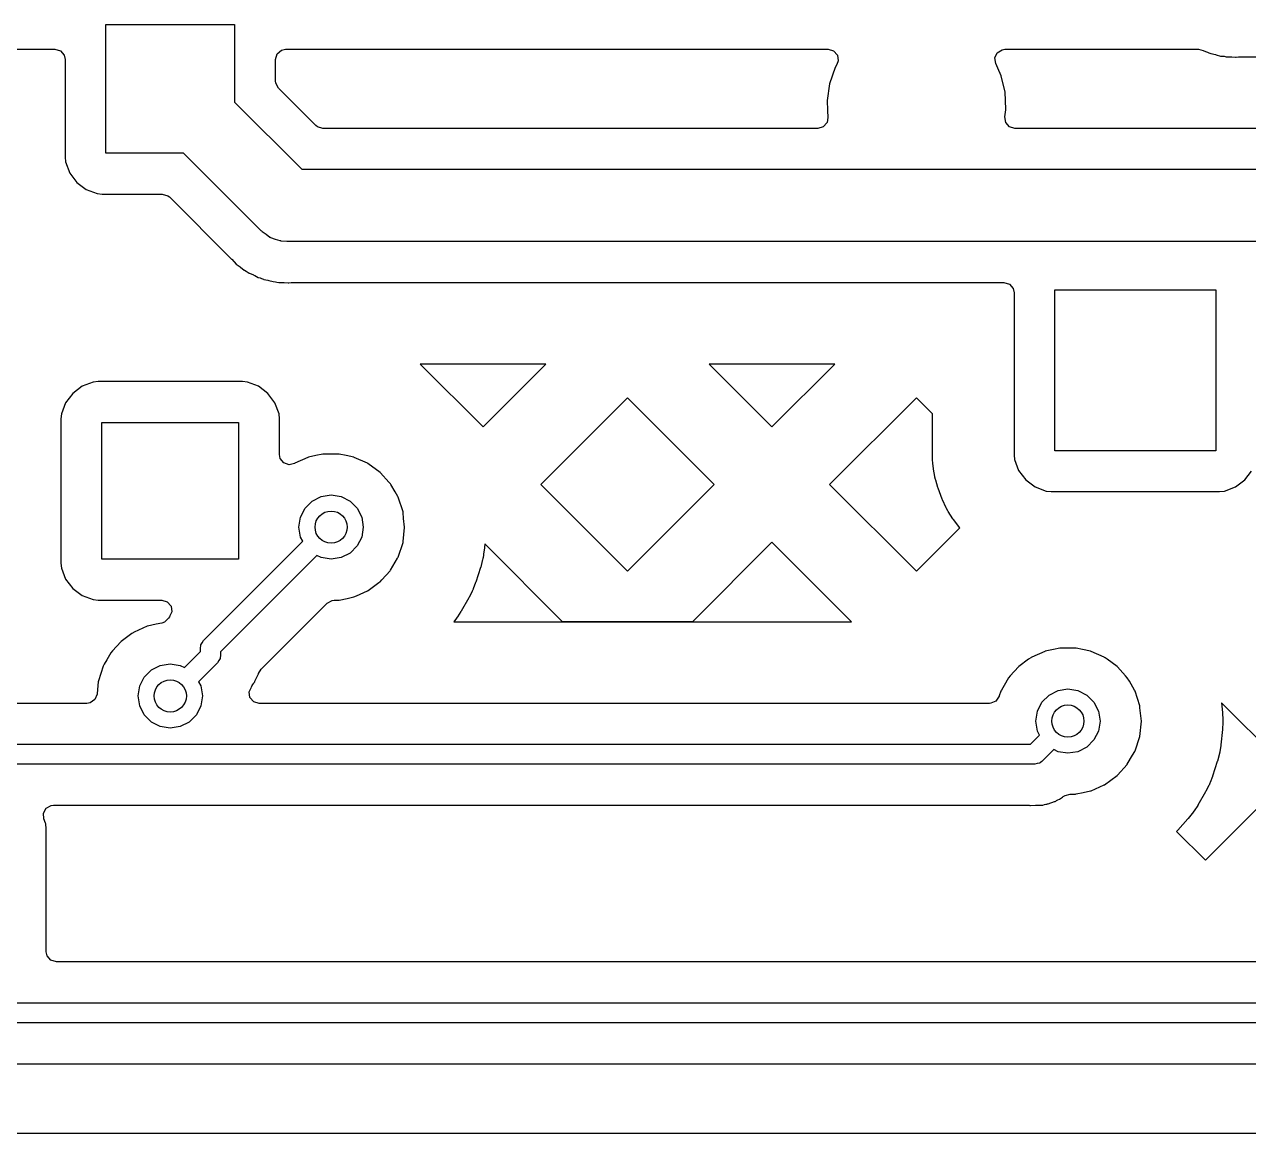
# Model space of a CAD drawing. Extents: x 124.3 to 210.2, y -114.7 to -26.3.
# Drawn here: x 143.19 to 158.41, y -114.49 to -100.7 of the extents above; entities that cross this region are included whole.
import ezdxf

# ---------------------------------------------------------------- set-up
doc = ezdxf.new("R2010")
doc.units = 0
doc.layers.add('BLACK', color=7, linetype='CONTINUOUS')

msp = doc.modelspace()

# ---------------------------------------------------------------- linework, layer by layer
at = {"layer": 'BLACK', "linetype": 'CONTINUOUS'}
for p, q in [((144.2, -102.3), (144.2, -100.7)), ((144.2, -100.7), (145.8, -100.7)), ((145.8, -100.7), (145.8, -101.664)), ((141.899, -101.008), (143.565, -101.008)), ((143.565, -101.008), (143.634, -101.029)), ((143.634, -101.029), (143.68, -101.082)), ((146.308, -101.134), (146.329, -101.066)), ((146.329, -101.066), (146.382, -101.02)), ((146.382, -101.02), (146.434, -101.008)), ((146.434, -101.008), (153.181, -101.008)), ((153.181, -101.008), (153.249, -101.029)), ((153.249, -101.029), (153.296, -101.082)), ((155.254, -101.116), (155.284, -101.052)), ((155.284, -101.052), (155.344, -101.014)), ((155.344, -101.014), (155.379, -101.008)), ((155.379, -101.008), (157.785, -101.008)), ((157.785, -101.008), (157.843, -101.023)), ((157.843, -101.023), (157.873, -101.038)), ((157.873, -101.038), (157.899, -101.046)), ((157.899, -101.046), (157.915, -101.051)), ((157.915, -101.051), (157.927, -101.057)), ((157.927, -101.057), (157.94, -101.062)), ((157.94, -101.062), (157.996, -101.074)), ((143.68, -101.082), (143.691, -101.134)), ((143.691, -101.134), (143.691, -102.348)), ((146.308, -101.401), (146.308, -101.134)), ((153.29, -101.198), (153.268, -101.236)), ((153.306, -101.152), (153.29, -101.198)), ((153.296, -101.082), (153.306, -101.152)), ((155.264, -101.187), (155.254, -101.116)), ((155.29, -101.242), (155.264, -101.187)), ((157.996, -101.074), (158.005, -101.076)), ((158.005, -101.076), (158.06, -101.092)), ((158.06, -101.092), (158.067, -101.093)), ((158.067, -101.093), (158.067, -101.093)), ((158.067, -101.093), (158.076, -101.093)), ((158.076, -101.093), (158.087, -101.094)), ((158.087, -101.094), (158.104, -101.096)), ((158.104, -101.096), (158.13, -101.102)), ((158.13, -101.102), (158.137, -101.102)), ((158.137, -101.102), (158.189, -101.102)), ((158.189, -101.102), (158.199, -101.103)), ((158.199, -101.103), (158.248, -101.107)), ((158.248, -101.107), (158.248, -101.107)), ((158.248, -101.107), (158.254, -101.107)), ((158.254, -101.107), (158.283, -101.103)), ((158.283, -101.103), (158.299, -101.102)), ((158.299, -101.102), (168.121, -101.102)), ((153.268, -101.236), (153.198, -101.436)), ((155.333, -101.337), (155.29, -101.242)), ((155.382, -101.543), (155.333, -101.337)), ((146.311, -101.428), (146.308, -101.401)), ((146.345, -101.49), (146.311, -101.428)), ((146.81, -101.955), (146.345, -101.49)), ((153.198, -101.436), (153.168, -101.646)), ((145.8, -101.664), (146.636, -102.5)), ((153.168, -101.646), (153.174, -101.769)), ((155.392, -101.754), (155.382, -101.543)), ((153.174, -101.769), (153.178, -101.857)), ((155.379, -101.847), (155.391, -101.76)), ((155.391, -101.76), (155.392, -101.754)), ((155.391, -101.76), (155.391, -101.76)), ((146.831, -101.971), (146.81, -101.955)), ((146.899, -101.992), (146.831, -101.971)), ((153.12, -101.972), (153.052, -101.992)), ((153.167, -101.918), (153.12, -101.972)), ((153.175, -101.857), (153.167, -101.918)), ((153.178, -101.857), (153.175, -101.857)), ((155.389, -101.918), (155.379, -101.847)), ((155.435, -101.971), (155.389, -101.918)), ((155.503, -101.992), (155.435, -101.971)), ((153.052, -101.992), (146.899, -101.992)), ((172.052, -101.992), (155.503, -101.992)), ((143.691, -102.348), (143.698, -102.41)), ((143.698, -102.41), (143.749, -102.547)), ((145.164, -102.3), (144.2, -102.3)), ((146.132, -103.268), (145.164, -102.3)), ((143.749, -102.547), (143.837, -102.663)), ((146.636, -102.5), (180.584, -102.5)), ((143.837, -102.663), (143.953, -102.751)), ((143.953, -102.751), (144.09, -102.802)), ((144.09, -102.802), (144.152, -102.808)), ((144.152, -102.808), (144.901, -102.808)), ((144.901, -102.808), (144.969, -102.829)), ((144.969, -102.829), (144.99, -102.845)), ((144.99, -102.845), (145.761, -103.617)), ((146.138, -103.272), (146.132, -103.268)), ((146.142, -103.278), (146.138, -103.272)), ((146.191, -103.312), (146.142, -103.278)), ((146.239, -103.348), (146.191, -103.312)), ((146.246, -103.35), (146.239, -103.348)), ((146.252, -103.354), (146.246, -103.35)), ((146.309, -103.372), (146.252, -103.354)), ((146.366, -103.392), (146.309, -103.372)), ((146.373, -103.392), (146.366, -103.392)), ((146.38, -103.394), (146.373, -103.392)), ((146.45, -103.4), (146.38, -103.394)), ((180.77, -103.4), (146.45, -103.4)), ((145.761, -103.617), (145.764, -103.619)), ((145.764, -103.619), (145.82, -103.679)), ((145.82, -103.679), (145.868, -103.712)), ((145.868, -103.712), (145.875, -103.718)), ((145.875, -103.718), (145.92, -103.754)), ((145.92, -103.754), (145.925, -103.757)), ((145.925, -103.757), (145.925, -103.757)), ((145.925, -103.757), (145.944, -103.767)), ((145.944, -103.767), (145.958, -103.775)), ((145.958, -103.775), (145.98, -103.791)), ((145.98, -103.791), (145.986, -103.794)), ((145.986, -103.794), (146.033, -103.814)), ((146.033, -103.814), (146.041, -103.818)), ((146.041, -103.818), (146.05, -103.822)), ((146.05, -103.822), (146.092, -103.845)), ((146.092, -103.845), (146.118, -103.852)), ((146.118, -103.852), (146.134, -103.858)), ((146.134, -103.858), (146.159, -103.868)), ((146.159, -103.868), (146.165, -103.87)), ((146.165, -103.87), (146.165, -103.87)), ((146.165, -103.87), (146.215, -103.88)), ((146.215, -103.88), (146.224, -103.882)), ((146.224, -103.882), (146.279, -103.898)), ((146.279, -103.898), (146.307, -103.9)), ((146.307, -103.9), (146.323, -103.903)), ((146.323, -103.903), (146.349, -103.908)), ((146.349, -103.908), (146.356, -103.909)), ((146.356, -103.909), (146.408, -103.909)), ((146.408, -103.909), (146.418, -103.909)), ((146.418, -103.909), (146.467, -103.913)), ((146.467, -103.913), (146.467, -103.913)), ((146.467, -103.913), (146.474, -103.913)), ((146.474, -103.913), (146.503, -103.909)), ((146.503, -103.909), (146.518, -103.909)), ((146.518, -103.909), (155.365, -103.909)), ((155.365, -103.909), (155.434, -103.929)), ((155.434, -103.929), (155.48, -103.982)), ((155.48, -103.982), (155.492, -104.035)), ((155.492, -104.035), (155.492, -106.048)), ((156, -106), (156, -104)), ((156, -104), (158, -104)), ((158, -104), (158, -106)), ((149.672, -104.923), (148.108, -104.923)), ((148.108, -104.923), (148.89, -105.704)), ((148.89, -105.704), (149.672, -104.923)), ((153.264, -104.923), (151.7, -104.923)), ((151.7, -104.923), (152.482, -105.704)), ((152.482, -105.704), (153.264, -104.923)), ((144.04, -105.148), (143.903, -105.199)), ((144.102, -105.141), (144.04, -105.148)), ((145.898, -105.141), (144.102, -105.141)), ((145.96, -105.148), (145.898, -105.141)), ((146.097, -105.199), (145.96, -105.148)), ((143.787, -105.287), (143.699, -105.403)), ((143.903, -105.199), (143.787, -105.287)), ((146.213, -105.287), (146.097, -105.199)), ((146.301, -105.403), (146.213, -105.287)), ((143.699, -105.403), (143.648, -105.54)), ((146.352, -105.54), (146.301, -105.403)), ((150.686, -105.342), (149.607, -106.421)), ((151.765, -106.421), (150.686, -105.342)), ((154.278, -105.342), (153.199, -106.421)), ((154.477, -105.541), (154.278, -105.342)), ((143.648, -105.54), (143.641, -105.602)), ((143.641, -105.602), (143.641, -107.398)), ((146.358, -105.602), (146.352, -105.54)), ((146.358, -106.048), (146.358, -105.602)), ((154.477, -106.048), (154.477, -105.541)), ((144.15, -107.35), (144.15, -105.65)), ((144.15, -105.65), (145.85, -105.65)), ((145.85, -105.65), (145.85, -107.35)), ((146.368, -106.095), (146.358, -106.048)), ((146.712, -106.084), (146.549, -106.156)), ((146.718, -106.081), (146.712, -106.084)), ((146.712, -106.084), (146.712, -106.084)), ((146.811, -106.061), (146.718, -106.081)), ((146.898, -106.043), (146.811, -106.061)), ((146.905, -106.042), (146.898, -106.043)), ((146.898, -106.043), (146.898, -106.043)), ((147.095, -106.042), (146.905, -106.042)), ((147.102, -106.043), (147.095, -106.042)), ((147.189, -106.061), (147.102, -106.043)), ((147.102, -106.043), (147.102, -106.043)), ((147.282, -106.081), (147.189, -106.061)), ((147.288, -106.084), (147.282, -106.081)), ((147.451, -106.156), (147.288, -106.084)), ((147.288, -106.084), (147.288, -106.084)), ((154.478, -106.052), (154.477, -106.048)), ((154.479, -106.093), (154.478, -106.052)), ((155.492, -106.048), (155.492, -106.052)), ((155.492, -106.052), (155.492, -106.054)), ((155.492, -106.054), (155.498, -106.11)), ((158, -106), (156, -106)), ((146.411, -106.151), (146.368, -106.095)), ((146.479, -106.174), (146.411, -106.151)), ((146.543, -106.158), (146.479, -106.174)), ((146.549, -106.156), (146.543, -106.159)), ((146.543, -106.159), (146.543, -106.158)), ((146.549, -106.156), (146.549, -106.156)), ((147.457, -106.159), (147.451, -106.156)), ((147.451, -106.156), (147.451, -106.156)), ((147.611, -106.271), (147.457, -106.159)), ((154.479, -106.096), (154.479, -106.093)), ((154.48, -106.11), (154.479, -106.096)), ((154.48, -106.113), (154.48, -106.11)), ((154.483, -106.154), (154.48, -106.113)), ((154.483, -106.158), (154.483, -106.154)), ((154.49, -106.22), (154.483, -106.158)), ((154.491, -106.228), (154.49, -106.22)), ((154.507, -106.322), (154.491, -106.228)), ((155.498, -106.11), (155.549, -106.247)), ((147.616, -106.276), (147.611, -106.271)), ((147.719, -106.391), (147.616, -106.276)), ((147.616, -106.276), (147.616, -106.276)), ((147.739, -106.413), (147.719, -106.391)), ((154.509, -106.329), (154.507, -106.322)), ((154.516, -106.36), (154.509, -106.329)), ((154.518, -106.368), (154.516, -106.36)), ((154.546, -106.459), (154.518, -106.368)), ((155.549, -106.247), (155.637, -106.363)), ((155.637, -106.363), (155.753, -106.451)), ((158.247, -106.451), (158.363, -106.363)), ((158.363, -106.363), (158.444, -106.256)), ((147.744, -106.421), (147.739, -106.413)), ((147.795, -106.51), (147.744, -106.421)), ((147.828, -106.568), (147.795, -106.51)), ((149.607, -106.421), (150.686, -107.5)), ((150.686, -107.5), (151.765, -106.421)), ((153.199, -106.421), (154.278, -107.5)), ((154.549, -106.466), (154.546, -106.459)), ((154.6, -106.603), (154.549, -106.466)), ((155.753, -106.451), (155.89, -106.502)), ((155.89, -106.502), (155.952, -106.508)), ((155.952, -106.508), (158.048, -106.508)), ((158.048, -106.508), (158.11, -106.502)), ((158.11, -106.502), (158.247, -106.451)), ((146.676, -106.715), (146.765, -106.626)), ((146.765, -106.626), (146.876, -106.57)), ((146.876, -106.57), (147, -106.55)), ((147, -106.55), (147.124, -106.57)), ((147.124, -106.57), (147.235, -106.626)), ((147.235, -106.626), (147.324, -106.715)), ((147.835, -106.578), (147.828, -106.568)), ((147.894, -106.76), (147.835, -106.578)), ((154.603, -106.611), (154.6, -106.603)), ((154.648, -106.709), (154.603, -106.611)), ((146.6, -106.95), (146.62, -106.826)), ((146.62, -106.826), (146.676, -106.715)), ((147.324, -106.715), (147.38, -106.826)), ((147.38, -106.826), (147.4, -106.95)), ((147.894, -106.767), (147.894, -106.76)), ((147.902, -106.845), (147.894, -106.767)), ((147.894, -106.767), (147.894, -106.767)), ((147.914, -106.95), (147.902, -106.845)), ((154.653, -106.717), (154.648, -106.709)), ((154.67, -106.749), (154.653, -106.717)), ((154.674, -106.756), (154.67, -106.749)), ((154.733, -106.847), (154.674, -106.756)), ((154.738, -106.855), (154.733, -106.847)), ((146.62, -107.074), (146.6, -106.95)), ((147.4, -106.95), (147.38, -107.074)), ((147.895, -107.13), (147.913, -106.957)), ((147.913, -106.957), (147.914, -106.95)), ((154.278, -107.5), (154.818, -106.961)), ((154.818, -106.961), (154.738, -106.855)), ((145.412, -108.362), (146.647, -107.127)), ((146.647, -107.127), (146.62, -107.074)), ((147.38, -107.074), (147.324, -107.185)), ((147.835, -107.322), (147.894, -107.14)), ((147.894, -107.14), (147.895, -107.13)), ((152.482, -107.138), (151.493, -108.128)), ((153.471, -108.128), (152.482, -107.138)), ((146.823, -107.303), (145.625, -108.502)), ((146.876, -107.33), (146.823, -107.303)), ((147.235, -107.274), (147.124, -107.33)), ((147.324, -107.185), (147.235, -107.274)), ((148.901, -107.252), (148.889, -107.331)), ((148.902, -107.246), (148.901, -107.252)), ((148.911, -107.159), (148.902, -107.246)), ((149.879, -108.128), (148.911, -107.159)), ((143.641, -107.398), (143.648, -107.46)), ((143.648, -107.46), (143.699, -107.597)), ((145.85, -107.35), (144.15, -107.35)), ((147, -107.35), (146.876, -107.33)), ((147.124, -107.33), (147, -107.35)), ((147.739, -107.487), (147.825, -107.338)), ((147.825, -107.338), (147.831, -107.327)), ((147.831, -107.327), (147.835, -107.322)), ((147.831, -107.327), (147.831, -107.327)), ((148.858, -107.453), (148.799, -107.635)), ((148.86, -107.447), (148.858, -107.453)), ((148.88, -107.37), (148.86, -107.447)), ((148.882, -107.363), (148.88, -107.37)), ((148.887, -107.338), (148.882, -107.363)), ((148.889, -107.331), (148.887, -107.338)), ((143.699, -107.597), (143.787, -107.713)), ((147.611, -107.629), (147.632, -107.606)), ((147.632, -107.606), (147.735, -107.492)), ((147.735, -107.492), (147.739, -107.487)), ((147.735, -107.492), (147.735, -107.492)), ((143.787, -107.713), (143.903, -107.801)), ((147.316, -107.804), (147.451, -107.744)), ((147.451, -107.744), (147.457, -107.741)), ((147.451, -107.744), (147.451, -107.744)), ((147.457, -107.741), (147.462, -107.737)), ((147.462, -107.737), (147.594, -107.641)), ((147.594, -107.641), (147.611, -107.629)), ((148.752, -107.752), (148.716, -107.823)), ((148.755, -107.746), (148.752, -107.752)), ((148.766, -107.722), (148.755, -107.746)), ((148.768, -107.716), (148.766, -107.722)), ((148.797, -107.641), (148.768, -107.716)), ((148.799, -107.635), (148.797, -107.641)), ((143.903, -107.801), (144.04, -107.852)), ((144.04, -107.852), (144.102, -107.858)), ((144.102, -107.858), (144.895, -107.858)), ((144.895, -107.858), (144.963, -107.879)), ((144.963, -107.879), (145.01, -107.932)), ((146.129, -108.716), (146.95, -107.895)), ((146.95, -107.895), (147.013, -107.861)), ((147.013, -107.861), (147.04, -107.859)), ((147.04, -107.859), (147.095, -107.859)), ((147.095, -107.859), (147.102, -107.857)), ((147.102, -107.857), (147.2, -107.836)), ((147.102, -107.857), (147.102, -107.857)), ((147.2, -107.836), (147.282, -107.819)), ((147.282, -107.819), (147.316, -107.804)), ((148.713, -107.829), (148.617, -107.994)), ((148.716, -107.823), (148.713, -107.829)), ((144.989, -108.069), (144.983, -108.075)), ((144.993, -108.062), (144.989, -108.069)), ((145.02, -108.002), (144.992, -108.061)), ((144.992, -108.061), (144.993, -108.062)), ((145.01, -107.932), (145.02, -108.002)), ((148.57, -108.066), (148.567, -108.072)), ((148.614, -108), (148.57, -108.066)), ((148.617, -107.994), (148.614, -108)), ((144.712, -108.184), (144.549, -108.256)), ((144.718, -108.181), (144.712, -108.184)), ((144.712, -108.184), (144.712, -108.184)), ((144.826, -108.158), (144.718, -108.181)), ((144.896, -108.143), (144.826, -108.158)), ((144.93, -108.131), (144.896, -108.143)), ((144.974, -108.087), (144.93, -108.131)), ((144.975, -108.088), (144.974, -108.087)), ((144.98, -108.082), (144.975, -108.088)), ((144.983, -108.075), (144.98, -108.082)), ((148.547, -108.098), (148.524, -108.128)), ((148.524, -108.128), (153.471, -108.128)), ((148.551, -108.093), (148.547, -108.098)), ((148.567, -108.072), (148.551, -108.093)), ((151.493, -108.128), (149.879, -108.128)), ((144.389, -108.371), (144.384, -108.376)), ((144.521, -108.275), (144.389, -108.371)), ((144.538, -108.263), (144.521, -108.275)), ((144.543, -108.259), (144.538, -108.263)), ((144.538, -108.263), (144.538, -108.263)), ((144.549, -108.256), (144.543, -108.259)), ((144.549, -108.256), (144.549, -108.256)), ((145.397, -108.389), (145.412, -108.362)), ((144.261, -108.513), (144.21, -108.601)), ((144.283, -108.488), (144.261, -108.513)), ((144.384, -108.376), (144.283, -108.488)), ((144.384, -108.376), (144.384, -108.376)), ((145.177, -108.697), (145.375, -108.498)), ((145.375, -108.45), (145.378, -108.428)), ((145.375, -108.498), (145.375, -108.45)), ((145.378, -108.423), (145.379, -108.421)), ((145.378, -108.428), (145.378, -108.423)), ((145.379, -108.421), (145.38, -108.414)), ((145.38, -108.414), (145.397, -108.389)), ((145.625, -108.502), (145.625, -108.55)), ((155.874, -108.496), (155.712, -108.568)), ((155.88, -108.494), (155.874, -108.496)), ((155.874, -108.496), (155.874, -108.496)), ((155.982, -108.472), (155.88, -108.494)), ((156.06, -108.455), (155.982, -108.472)), ((156.067, -108.454), (156.06, -108.455)), ((156.06, -108.455), (156.06, -108.455)), ((156.258, -108.454), (156.067, -108.454)), ((156.264, -108.455), (156.258, -108.454)), ((156.342, -108.472), (156.264, -108.455)), ((156.264, -108.455), (156.264, -108.455)), ((156.445, -108.494), (156.342, -108.472)), ((156.451, -108.496), (156.445, -108.494)), ((156.613, -108.568), (156.451, -108.496)), ((156.451, -108.496), (156.451, -108.496)), ((144.179, -108.655), (144.165, -108.678)), ((144.21, -108.601), (144.179, -108.655)), ((144.765, -108.726), (144.876, -108.67)), ((144.876, -108.67), (145, -108.65)), ((145, -108.65), (145.124, -108.67)), ((145.124, -108.67), (145.177, -108.697)), ((145.588, -108.638), (145.353, -108.873)), ((145.603, -108.611), (145.588, -108.638)), ((145.62, -108.586), (145.603, -108.611)), ((145.621, -108.579), (145.62, -108.586)), ((145.622, -108.577), (145.621, -108.579)), ((145.625, -108.55), (145.622, -108.572)), ((145.622, -108.572), (145.622, -108.577)), ((155.674, -108.594), (155.551, -108.683)), ((155.7, -108.575), (155.674, -108.594)), ((155.706, -108.571), (155.7, -108.575)), ((155.7, -108.575), (155.7, -108.575)), ((155.712, -108.568), (155.706, -108.571)), ((155.712, -108.568), (155.712, -108.568)), ((156.619, -108.571), (156.613, -108.568)), ((156.613, -108.568), (156.613, -108.568)), ((156.624, -108.575), (156.619, -108.571)), ((156.65, -108.594), (156.624, -108.575)), ((156.624, -108.575), (156.624, -108.575)), ((156.774, -108.683), (156.65, -108.594)), ((144.165, -108.678), (144.106, -108.86)), ((144.62, -108.926), (144.676, -108.815)), ((144.676, -108.815), (144.765, -108.726)), ((146.067, -108.834), (146.072, -108.824)), ((146.072, -108.824), (146.094, -108.785)), ((146.094, -108.785), (146.096, -108.774)), ((146.096, -108.774), (146.098, -108.772)), ((146.098, -108.772), (146.099, -108.77)), ((146.099, -108.77), (146.129, -108.716)), ((146.099, -108.77), (146.099, -108.77)), ((155.423, -108.825), (155.37, -108.918)), ((155.445, -108.801), (155.423, -108.825)), ((155.547, -108.688), (155.445, -108.801)), ((155.551, -108.683), (155.547, -108.688)), ((155.547, -108.688), (155.547, -108.688)), ((156.778, -108.688), (156.774, -108.683)), ((156.88, -108.801), (156.778, -108.688)), ((156.778, -108.688), (156.778, -108.688)), ((156.901, -108.825), (156.88, -108.801)), ((156.926, -108.868), (156.901, -108.825)), ((144.105, -108.87), (144.089, -109.024)), ((144.106, -108.867), (144.105, -108.87)), ((144.106, -108.86), (144.106, -108.867)), ((144.106, -108.867), (144.106, -108.867)), ((144.6, -109.05), (144.62, -108.926)), ((145.353, -108.873), (145.38, -108.926)), ((145.38, -108.926), (145.4, -109.05)), ((145.98, -108.998), (146.008, -108.939)), ((146.007, -108.938), (146.011, -108.931)), ((146.008, -108.939), (146.007, -108.938)), ((146.011, -108.931), (146.017, -108.925)), ((146.017, -108.925), (146.02, -108.918)), ((146.02, -108.918), (146.026, -108.908)), ((146.02, -108.918), (146.02, -108.918)), ((146.026, -108.908), (146.037, -108.891)), ((146.037, -108.891), (146.045, -108.881)), ((146.045, -108.881), (146.05, -108.875)), ((146.05, -108.875), (146.053, -108.868)), ((146.053, -108.868), (146.067, -108.834)), ((146.053, -108.868), (146.053, -108.868)), ((155.335, -108.979), (155.328, -108.991)), ((155.37, -108.918), (155.335, -108.979)), ((155.927, -109.039), (156.039, -108.982)), ((156.039, -108.982), (156.162, -108.962)), ((156.162, -108.962), (156.286, -108.982)), ((156.286, -108.982), (156.397, -109.039)), ((156.99, -108.979), (156.926, -108.868)), ((156.997, -108.991), (156.99, -108.979)), ((144.062, -109.094), (144.004, -109.135)), ((144.089, -109.029), (144.062, -109.094)), ((144.089, -109.024), (144.089, -109.029)), ((144.62, -109.174), (144.6, -109.05)), ((145.4, -109.05), (145.38, -109.174)), ((145.99, -109.068), (145.98, -108.998)), ((146.037, -109.121), (145.99, -109.068)), ((146.105, -109.142), (146.037, -109.121)), ((155.267, -109.113), (155.202, -109.141)), ((155.307, -109.054), (155.267, -109.113)), ((155.309, -109.048), (155.307, -109.054)), ((155.328, -108.991), (155.309, -109.048)), ((155.782, -109.239), (155.839, -109.127)), ((155.839, -109.127), (155.927, -109.039)), ((156.397, -109.039), (156.486, -109.127)), ((156.486, -109.127), (156.543, -109.239)), ((157.056, -109.172), (156.997, -108.991)), ((143.963, -109.142), (141.331, -109.142)), ((144.004, -109.135), (143.963, -109.142)), ((144.676, -109.285), (144.62, -109.174)), ((144.765, -109.374), (144.676, -109.285)), ((145.324, -109.285), (145.235, -109.374)), ((145.38, -109.174), (145.324, -109.285)), ((155.187, -109.142), (146.105, -109.142)), ((155.202, -109.141), (155.187, -109.142)), ((155.762, -109.362), (155.782, -109.239)), ((156.543, -109.239), (156.562, -109.362)), ((157.057, -109.179), (157.056, -109.172)), ((157.058, -109.197), (157.057, -109.179)), ((157.057, -109.179), (157.057, -109.179)), ((157.076, -109.362), (157.058, -109.197)), ((158.95, -110.013), (158.072, -109.135)), ((158.072, -109.135), (158.084, -109.256)), ((158.084, -109.256), (158.085, -109.263)), ((158.085, -109.263), (158.089, -109.343)), ((144.876, -109.43), (144.765, -109.374)), ((145, -109.45), (144.876, -109.43)), ((145.124, -109.43), (145, -109.45)), ((145.235, -109.374), (145.124, -109.43)), ((155.782, -109.486), (155.762, -109.362)), ((156.562, -109.362), (156.543, -109.486)), ((157.056, -109.552), (157.076, -109.362)), ((158.089, -109.382), (158.085, -109.462)), ((158.089, -109.343), (158.089, -109.349)), ((158.089, -109.349), (158.089, -109.375)), ((158.089, -109.375), (158.089, -109.382)), ((155.698, -109.65), (155.809, -109.539)), ((155.809, -109.539), (155.782, -109.486)), ((156.543, -109.486), (156.486, -109.597)), ((156.997, -109.734), (157.056, -109.552)), ((158.084, -109.468), (158.064, -109.658)), ((158.085, -109.462), (158.084, -109.468)), ((140.7, -109.65), (155.698, -109.65)), ((155.986, -109.716), (155.838, -109.863)), ((156.039, -109.743), (155.986, -109.716)), ((156.162, -109.762), (156.039, -109.743)), ((156.286, -109.743), (156.162, -109.762)), ((156.397, -109.686), (156.286, -109.743)), ((156.486, -109.597), (156.397, -109.686)), ((156.966, -109.788), (156.994, -109.74)), ((156.994, -109.74), (156.997, -109.734)), ((156.994, -109.74), (156.994, -109.74)), ((158.063, -109.665), (158.051, -109.744)), ((158.064, -109.658), (158.063, -109.665)), ((155.779, -109.891), (155.75, -109.9)), ((155.809, -109.885), (155.779, -109.891)), ((155.814, -109.881), (155.809, -109.885)), ((155.817, -109.88), (155.814, -109.881)), ((155.82, -109.877), (155.817, -109.88)), ((155.838, -109.863), (155.82, -109.877)), ((156.901, -109.899), (156.966, -109.788)), ((158.02, -109.866), (157.961, -110.047)), ((158.022, -109.859), (158.02, -109.866)), ((158.043, -109.782), (158.022, -109.859)), ((158.044, -109.776), (158.043, -109.782)), ((158.05, -109.75), (158.044, -109.776)), ((158.051, -109.744), (158.05, -109.75)), ((155.75, -109.9), (140.7, -109.9)), ((156.619, -110.153), (156.774, -110.041)), ((156.774, -110.041), (156.778, -110.036)), ((156.778, -110.036), (156.897, -109.904)), ((156.897, -109.904), (156.901, -109.899)), ((156.897, -109.904), (156.897, -109.904)), ((157.871, -111.093), (158.95, -110.013)), ((157.961, -110.047), (157.959, -110.053)), ((156.451, -110.228), (156.613, -110.156)), ((156.613, -110.156), (156.619, -110.153)), ((156.613, -110.156), (156.613, -110.156)), ((157.914, -110.164), (157.878, -110.235)), ((157.917, -110.158), (157.914, -110.164)), ((157.928, -110.134), (157.917, -110.158)), ((157.93, -110.128), (157.928, -110.134)), ((157.959, -110.053), (157.93, -110.128)), ((156.01, -110.357), (156.021, -110.351)), ((156.021, -110.351), (156.038, -110.342)), ((156.038, -110.342), (156.057, -110.335)), ((156.057, -110.335), (156.093, -110.309)), ((156.093, -110.309), (156.103, -110.302)), ((156.103, -110.302), (156.126, -110.288)), ((156.126, -110.288), (156.19, -110.271)), ((156.19, -110.271), (156.258, -110.271)), ((156.258, -110.271), (156.264, -110.269)), ((156.264, -110.269), (156.351, -110.251)), ((156.264, -110.269), (156.264, -110.269)), ((156.351, -110.251), (156.445, -110.231)), ((156.445, -110.231), (156.451, -110.228)), ((157.875, -110.241), (157.779, -110.406)), ((157.878, -110.235), (157.875, -110.241)), ((143.424, -110.508), (143.458, -110.446)), ((143.458, -110.446), (143.52, -110.411)), ((143.52, -110.411), (143.547, -110.409)), ((143.547, -110.409), (155.671, -110.409)), ((155.671, -110.409), (155.682, -110.409)), ((155.682, -110.409), (155.69, -110.411)), ((155.69, -110.411), (155.697, -110.41)), ((155.697, -110.41), (155.758, -110.409)), ((155.697, -110.41), (155.697, -110.41)), ((155.758, -110.409), (155.762, -110.409)), ((155.762, -110.409), (155.789, -110.409)), ((155.789, -110.409), (155.793, -110.408)), ((155.793, -110.408), (155.805, -110.407)), ((155.793, -110.408), (155.793, -110.408)), ((155.805, -110.407), (155.838, -110.406)), ((155.838, -110.406), (155.842, -110.406)), ((155.842, -110.406), (155.849, -110.406)), ((155.849, -110.406), (155.869, -110.4)), ((155.869, -110.4), (155.888, -110.396)), ((155.888, -110.396), (155.901, -110.394)), ((155.901, -110.394), (155.908, -110.393)), ((155.901, -110.394), (155.901, -110.394)), ((155.908, -110.393), (155.916, -110.391)), ((155.916, -110.391), (155.95, -110.377)), ((155.916, -110.391), (155.916, -110.391)), ((155.95, -110.377), (155.961, -110.373)), ((155.961, -110.373), (155.996, -110.363)), ((155.996, -110.363), (156.003, -110.361)), ((155.996, -110.363), (155.996, -110.363)), ((156.003, -110.361), (156.01, -110.357)), ((156.01, -110.357), (156.01, -110.357)), ((157.729, -110.484), (157.713, -110.506)), ((157.733, -110.479), (157.729, -110.484)), ((157.776, -110.412), (157.733, -110.479)), ((157.779, -110.406), (157.776, -110.412)), ((143.429, -110.579), (143.424, -110.508)), ((143.449, -110.632), (143.429, -110.579)), ((143.452, -110.64), (143.449, -110.632)), ((143.449, -110.632), (143.449, -110.632)), ((143.458, -110.702), (143.452, -110.64)), ((157.655, -110.578), (157.527, -110.72)), ((157.659, -110.573), (157.655, -110.578)), ((157.709, -110.511), (157.659, -110.573)), ((157.713, -110.506), (157.709, -110.511)), ((143.458, -112.23), (143.458, -110.702)), ((157.523, -110.724), (157.512, -110.735)), ((157.512, -110.735), (157.871, -111.093)), ((157.527, -110.72), (157.523, -110.724)), ((143.47, -112.283), (143.458, -112.23)), ((143.516, -112.336), (143.47, -112.283)), ((143.584, -112.356), (143.516, -112.336)), ((173.669, -112.356), (143.584, -112.356)), ((136.592, -112.865), (176.445, -112.865)), ((176.497, -113.115), (136.54, -113.115)), ((136.576, -113.623), (176.418, -113.623)), ((205.86, -114.491), (128.636, -114.491))]:
    msp.add_line(p, q, dxfattribs=at)
at = {"layer": 'BLACK'}
for centre in [(147, -106.95), (145, -109.05), (156.162, -109.362)]:
    msp.add_circle(centre, 0.2, dxfattribs=at)

doc.saveas('drawing.dxf')
